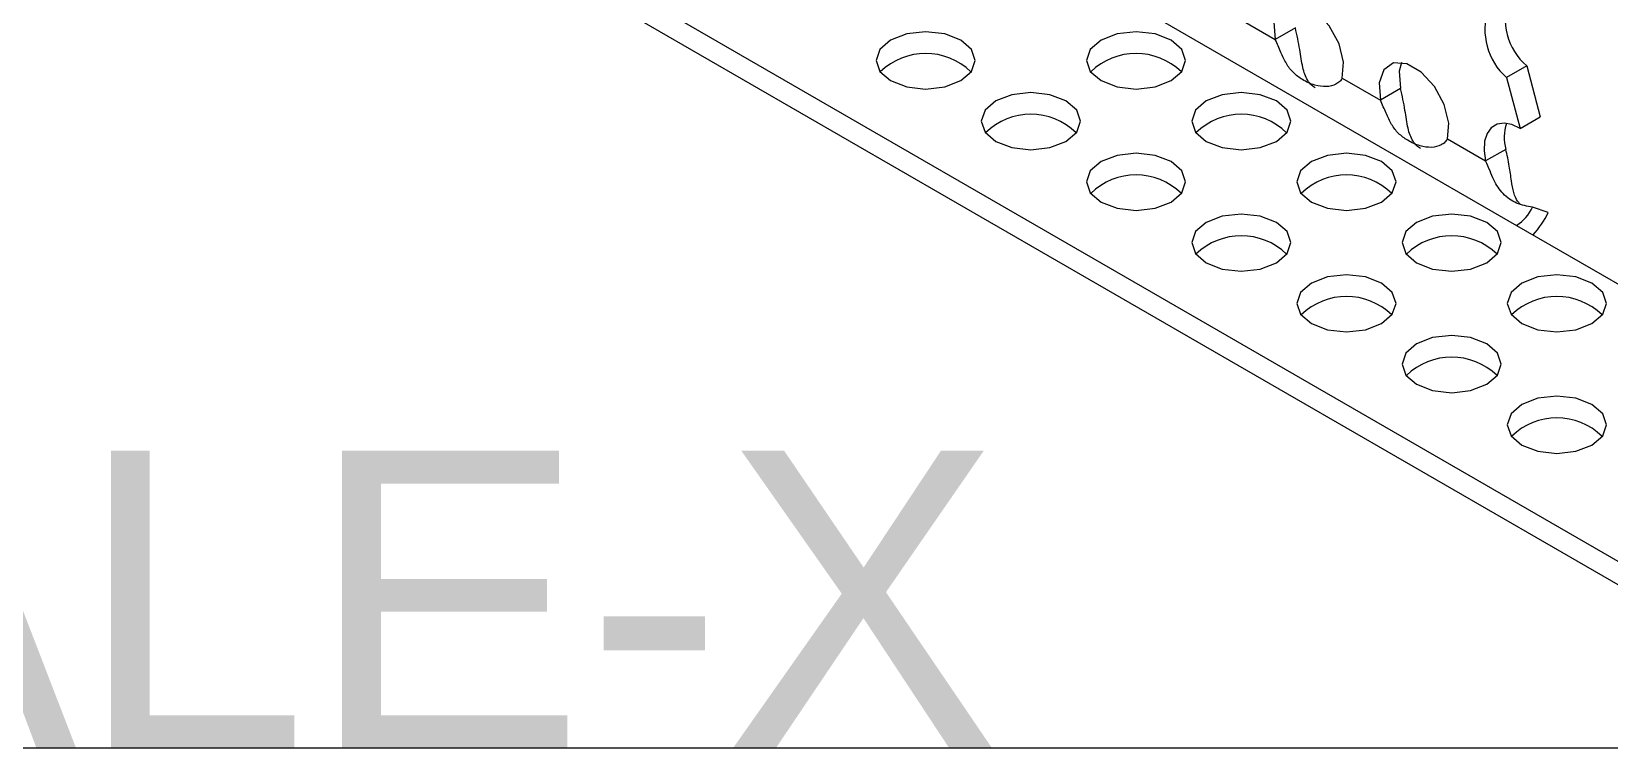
# Model space of a CAD drawing. Extents: x -0.01 to 8.01, y -6.95 to 0.
# Drawn here: x 1.02 to 3.009, y -6.947 to -6.039 of the extents above; entities that cross this region are included whole.
import ezdxf

# ---------------------------------------------------------------- set-up
doc = ezdxf.new("R2010")
doc.units = 0
doc.header["$LTSCALE"] = 0.5
doc.header["$MEASUREMENT"] = 0
doc.layers.add('Brackets', color=181, linetype='CONTINUOUS')
doc.layers.add('Text-Unprinted', color=131, linetype='CONTINUOUS', plot=False)
doc.styles.add('LSAD_Standard', font='arial.ttf')

msp = doc.modelspace()

# ---------------------------------------------------------------- linework, layer by layer
at = {"layer": 'Brackets', "transparency": 16777216}
for p, q in [((0.1139, -5.0291), (3.2959, -6.866)), ((0.1139, -5.0584), (3.2959, -6.8953)), ((1.829, -5.6697), (2.8915, -6.2831)), ((2.5393, -6.021), (2.5875, -6.0488)), ((2.6128, -6.0341), (2.5875, -6.0488)), ((2.9044, -6.0819), (2.879, -6.0965)), ((2.9044, -6.0819), (2.9215, -6.1463)), ((2.6719, -6.0975), (2.72, -6.1253)), ((2.879, -6.0965), (2.8961, -6.1609)), ((2.7454, -6.1106), (2.72, -6.1253)), ((2.8961, -6.1609), (2.9215, -6.1463)), ((2.8045, -6.1741), (2.8526, -6.2018)), ((2.878, -6.1872), (2.8526, -6.2018)), ((2.9316, -6.2666), (2.9116, -6.2601)), ((2.8915, -6.2831), (3.2316, -6.4794))]:
    msp.add_line(p, q, dxfattribs=at)
at = {"layer": 'Brackets', "transparency": 16777216, "flags": 128}
for points in [[(2.6719, -6.0975), (2.6736, -6.0775), (2.6678, -6.0542), (2.6555, -6.0316), (2.6388, -6.0134), (2.6206, -6.0029), (2.6039, -6.0018), (2.5916, -6.0102), (2.5858, -6.0268), (2.5875, -6.0488)], [(2.191, -6.0496), (2.1708, -6.0418), (2.1468, -6.039), (2.1229, -6.0418), (2.1026, -6.0496), (2.0891, -6.0613), (2.0843, -6.0751), (2.0891, -6.0889), (2.1026, -6.1006), (2.1229, -6.1085), (2.1468, -6.1112), (2.1708, -6.1085), (2.191, -6.1006), (2.2046, -6.0889), (2.2093, -6.0751), (2.2046, -6.0613), (2.191, -6.0496)], [(2.4562, -6.0496), (2.4359, -6.0418), (2.412, -6.039), (2.3881, -6.0418), (2.3678, -6.0496), (2.3543, -6.0613), (2.3495, -6.0751), (2.3543, -6.0889), (2.3678, -6.1006), (2.3881, -6.1085), (2.412, -6.1112), (2.4359, -6.1085), (2.4562, -6.1006), (2.4697, -6.0889), (2.4745, -6.0751), (2.4697, -6.0613), (2.4562, -6.0496)], [(2.8045, -6.1741), (2.8062, -6.1541), (2.8004, -6.1307), (2.7881, -6.1081), (2.7714, -6.09), (2.7532, -6.0795), (2.7365, -6.0783), (2.7242, -6.0868), (2.7184, -6.1034), (2.72, -6.1253)], [(2.7464, -6.0779), (2.7438, -6.0887), (2.7454, -6.1106)], [(2.3236, -6.1261), (2.3033, -6.1183), (2.2794, -6.1156), (2.2555, -6.1183), (2.2352, -6.1261), (2.2217, -6.1379), (2.2169, -6.1517), (2.2217, -6.1655), (2.2352, -6.1772), (2.2555, -6.185), (2.2794, -6.1877), (2.3033, -6.185), (2.3236, -6.1772), (2.3372, -6.1655), (2.3419, -6.1517), (2.3372, -6.1379), (2.3236, -6.1261)], [(2.5888, -6.1261), (2.5685, -6.1183), (2.5446, -6.1156), (2.5207, -6.1183), (2.5004, -6.1261), (2.4868, -6.1379), (2.4821, -6.1517), (2.4868, -6.1655), (2.5004, -6.1772), (2.5207, -6.185), (2.5446, -6.1877), (2.5685, -6.185), (2.5888, -6.1772), (2.6023, -6.1655), (2.6071, -6.1517), (2.6023, -6.1379), (2.5888, -6.1261)], [(2.8961, -6.1609), (2.8857, -6.156), (2.8758, -6.1541), (2.867, -6.1555), (2.8597, -6.16), (2.8544, -6.1673), (2.8513, -6.1771), (2.8507, -6.1889), (2.8526, -6.2018)], [(2.4562, -6.2027), (2.4359, -6.1949), (2.412, -6.1921), (2.3881, -6.1949), (2.3678, -6.2027), (2.3543, -6.2144), (2.3495, -6.2282), (2.3543, -6.242), (2.3678, -6.2537), (2.3881, -6.2615), (2.412, -6.2643), (2.4359, -6.2615), (2.4562, -6.2537), (2.4697, -6.242), (2.4745, -6.2282), (2.4697, -6.2144), (2.4562, -6.2027)], [(2.7214, -6.2027), (2.7011, -6.1949), (2.6772, -6.1921), (2.6533, -6.1949), (2.633, -6.2027), (2.6194, -6.2144), (2.6147, -6.2282), (2.6194, -6.242), (2.633, -6.2537), (2.6533, -6.2615), (2.6772, -6.2643), (2.7011, -6.2615), (2.7214, -6.2537), (2.7349, -6.242), (2.7397, -6.2282), (2.7349, -6.2144), (2.7214, -6.2027)], [(2.5888, -6.2792), (2.5685, -6.2714), (2.5446, -6.2687), (2.5207, -6.2714), (2.5004, -6.2792), (2.4868, -6.2909), (2.4821, -6.3047), (2.4868, -6.3185), (2.5004, -6.3303), (2.5207, -6.3381), (2.5446, -6.3408), (2.5685, -6.3381), (2.5888, -6.3303), (2.6023, -6.3185), (2.6071, -6.3047), (2.6023, -6.2909), (2.5888, -6.2792)], [(2.8539, -6.2792), (2.8337, -6.2714), (2.8098, -6.2687), (2.7858, -6.2714), (2.7656, -6.2792), (2.752, -6.2909), (2.7473, -6.3047), (2.752, -6.3185), (2.7656, -6.3303), (2.7858, -6.3381), (2.8098, -6.3408), (2.8337, -6.3381), (2.8539, -6.3303), (2.8675, -6.3185), (2.8723, -6.3047), (2.8675, -6.2909), (2.8539, -6.2792)], [(2.7214, -6.3558), (2.7011, -6.3479), (2.6772, -6.3452), (2.6533, -6.3479), (2.633, -6.3558), (2.6194, -6.3675), (2.6147, -6.3813), (2.6194, -6.3951), (2.633, -6.4068), (2.6533, -6.4146), (2.6772, -6.4174), (2.7011, -6.4146), (2.7214, -6.4068), (2.7349, -6.3951), (2.7397, -6.3813), (2.7349, -6.3675), (2.7214, -6.3558)], [(2.9865, -6.3558), (2.9663, -6.3479), (2.9423, -6.3452), (2.9184, -6.3479), (2.8981, -6.3558), (2.8846, -6.3675), (2.8798, -6.3813), (2.8846, -6.3951), (2.8981, -6.4068), (2.9184, -6.4146), (2.9423, -6.4174), (2.9663, -6.4146), (2.9865, -6.4068), (3.0001, -6.3951), (3.0048, -6.3813), (3.0001, -6.3675), (2.9865, -6.3558)], [(2.8539, -6.4323), (2.8337, -6.4245), (2.8098, -6.4217), (2.7858, -6.4245), (2.7656, -6.4323), (2.752, -6.444), (2.7473, -6.4578), (2.752, -6.4716), (2.7656, -6.4833), (2.7858, -6.4911), (2.8098, -6.4939), (2.8337, -6.4911), (2.8539, -6.4833), (2.8675, -6.4716), (2.8723, -6.4578), (2.8675, -6.444), (2.8539, -6.4323)], [(2.9865, -6.5088), (2.9663, -6.501), (2.9423, -6.4983), (2.9184, -6.501), (2.8981, -6.5088), (2.8846, -6.5205), (2.8798, -6.5344), (2.8846, -6.5482), (2.8981, -6.5599), (2.9184, -6.5677), (2.9423, -6.5704), (2.9663, -6.5677), (2.9865, -6.5599), (3.0001, -6.5482), (3.0048, -6.5344), (3.0001, -6.5205), (2.9865, -6.5088)]]:
    msp.add_lwpolyline(points, dxfattribs=at)
at = {"layer": 'Brackets', "transparency": 16777216}
for centre, radius, start, end in [((2.9557, -6.0224), 0.0786, 160.6851, 229.1779), ((2.9303, -6.0371), 0.0786, 160.6851, 229.1779), ((2.1468, -6.1481), 0.0817, 45.6215, 134.3785), ((2.412, -6.1481), 0.0817, 45.6215, 134.3785), ((2.2794, -6.2247), 0.0817, 45.6215, 134.3785), ((2.5446, -6.2247), 0.0817, 45.6215, 134.3785), ((2.9306, -6.1724), 0.0546, 160.8072, 195.7425), ((2.412, -6.3012), 0.0817, 45.6215, 134.3785), ((2.6772, -6.3012), 0.0817, 45.6215, 134.3785), ((2.8628, -6.2376), 0.0537, 302.3108, 335.2398), ((2.8227, -6.214), 0.1209, 317.8715, 334.2115), ((2.5446, -6.3778), 0.0817, 45.6215, 134.3785), ((2.8098, -6.3778), 0.0817, 45.6215, 134.3785), ((2.6772, -6.4543), 0.0817, 45.6215, 134.3785), ((2.9423, -6.4543), 0.0817, 45.6215, 134.3785), ((2.8098, -6.5308), 0.0817, 45.6215, 134.3785), ((2.9423, -6.6074), 0.0817, 45.6215, 134.3785)]:
    msp.add_arc(centre, radius, start, end, dxfattribs=at)
for points, knots in [([(2.6377, -6.1096), (2.6361, -6.1085), (2.6325, -6.1061), (2.6265, -6.0982), (2.6213, -6.0833), (2.6184, -6.0596), (2.6148, -6.0432), (2.6128, -6.0341)], [0, 0, 0, 0, 0.080074, 0.183747, 0.405923, 0.672364, 1, 1, 1, 1]), ([(2.6719, -6.0975), (2.6709, -6.099), (2.669, -6.1019), (2.6624, -6.1064), (2.6513, -6.1091), (2.6363, -6.1066), (2.6222, -6.1002), (2.61, -6.0913), (2.6011, -6.0796), (2.5945, -6.0649), (2.5898, -6.0542), (2.5875, -6.0488)], [0, 0, 0, 0, 0.057112, 0.112917, 0.226716, 0.354241, 0.504433, 0.631212, 0.751516, 0.872215, 1, 1, 1, 1]), ([(2.8045, -6.1741), (2.8035, -6.1755), (2.8016, -6.1784), (2.795, -6.183), (2.7839, -6.1856), (2.7689, -6.1831), (2.7548, -6.1767), (2.7426, -6.1678), (2.7337, -6.1562), (2.7271, -6.1415), (2.7224, -6.1308), (2.72, -6.1253)], [0, 0, 0, 0, 0.057112, 0.112917, 0.226716, 0.354241, 0.504433, 0.631212, 0.751516, 0.872215, 1, 1, 1, 1]), ([(2.7703, -6.1861), (2.7687, -6.1851), (2.7651, -6.1826), (2.7591, -6.1747), (2.7539, -6.1599), (2.751, -6.1362), (2.7474, -6.1197), (2.7454, -6.1106)], [0, 0, 0, 0, 0.080074, 0.183747, 0.405923, 0.672364, 1, 1, 1, 1]), ([(2.9116, -6.2601), (2.9047, -6.2589), (2.891, -6.2563), (2.874, -6.2443), (2.8641, -6.2293), (2.8581, -6.2141), (2.8545, -6.206), (2.8526, -6.2018)], [0, 0, 0, 0, 0.249652, 0.501997, 0.738303, 0.864242, 1, 1, 1, 1]), ([(2.8957, -6.256), (2.8947, -6.2549), (2.8912, -6.2512), (2.8876, -6.2413), (2.8848, -6.2262), (2.8826, -6.2071), (2.8796, -6.1942), (2.878, -6.1872)], [0, 0, 0, 0, 0.069732, 0.247278, 0.455183, 0.704056, 1, 1, 1, 1])]:
    msp.add_open_spline(points, degree=3, knots=knots, dxfattribs=at)
at = {"layer": 'Text-Unprinted', "ltscale": 0.5, "transparency": 16777216}
msp.add_lwpolyline([(0, 0), (6.7639, 0), (6.7639, -6.942), (0, -6.942)], close=True, dxfattribs=at)

# ---------------------------------------------------------------- texts
at = {"layer": 'Text-Unprinted', "ltscale": 0.5, "transparency": 16777216, "style": 'LSAD_Standard'}
msp.add_attdef('SCALE-X', (0, -6.942), 'XEffectiveScaleFactor', height=0.375, dxfattribs=at)

doc.saveas('drawing.dxf')
